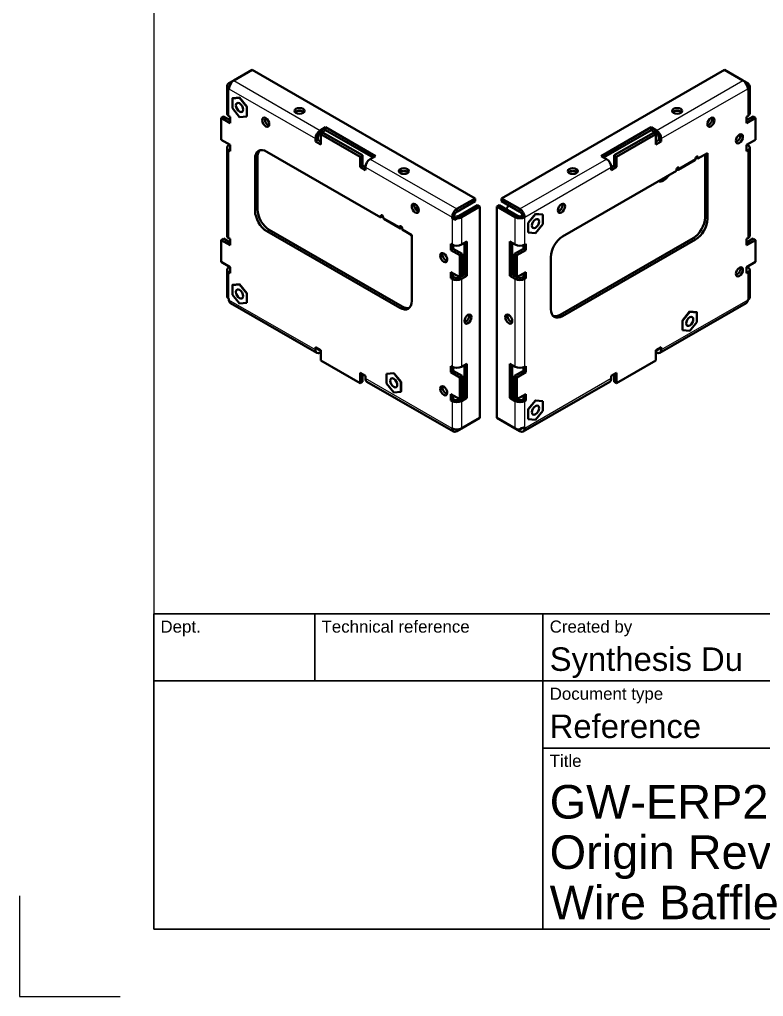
# Model space of a CAD drawing. Header units: millimetres. Extents: x 0 to 210, y 0 to 297.
# Drawn here: x 0 to 110.9, y 0 to 145.5 of the extents above; entities that cross this region are included whole.
import ezdxf
from ezdxf.enums import TextEntityAlignment as Align

# ---------------------------------------------------------------- set-up
doc = ezdxf.new("R2010")
doc.units = ezdxf.units.MM
doc.header["$LTSCALE"] = 0.75
for name, color, linetype, lineweight in [('Border', 7, 'Continuous', 25), ('TitleBlock', 7, 'Continuous', 35), ('可见', 7, 'Continuous', 50), ('可见窄线', 7, 'Continuous', 25)]:
    doc.layers.add(name, color=color, linetype=linetype, lineweight=lineweight)
doc.styles.add('FusionTitle', font='arial.ttf')

# ---------------------------------------------------------------- blocks, each defined once
blk = doc.blocks.new('ISO_TITLEBLOCK')
at = {"layer": 'TitleBlock'}
for p, q in [((0, 47), (-180, 47)), ((-180, 47), (-180, 0)), ((-156, 37), (-156, 47)), ((-122, 0), (-122, 47)), ((-61, 0), (-61, 47)), ((0, 0), (0, 47)), ((-180, 37), (0, 37)), ((-122, 27), (0, 27)), ((-61, 10), (0, 10)), ((-51, 0), (-51, 10)), ((-15, 0), (-15, 10)), ((-180, 0), (0, 0))]:
    blk.add_line(p, q, dxfattribs=at)
at = {"layer": 'TitleBlock', "style": 'FusionTitle'}
for s, p in [('Dept.', (-179, 46)), ('Technical reference', (-155, 46)), ('Created by', (-121, 46)), ('Approved by', (-60, 46)), ('Document type', (-121, 36)), ('Document status', (-60, 36)), ('Title', (-121, 26)), ('DWG No.', (-60, 26)), ('Rev.', (-60, 9)), ('Date of issue', (-50, 9)), ('Sheet', (-14, 9))]:
    blk.add_text(s, height=1.8, dxfattribs=at).set_placement(p, align=Align.TOP_LEFT)
for tag, height, p in [('DEPT', 3.5, (-179, 42)), ('TECHNICAL_REFERENCE', 3.5, (-155, 42)), ('CREATED_BY', 3.5, (-121, 42)), ('APPROVED_BY', 3.5, (-60, 42)), ('DOCUMENT_TYPE', 3.5, (-121, 32)), ('DOCUMENT_STATUS', 3.5, (-60, 32)), ('TITLE_1', 5, (-121, 21.5)), ('TITLE_2', 5, (-121, 14)), ('TITLE_3', 5, (-121, 6.5)), ('DATE_OF_ISSUE', 3.5, (-50, 5))]:
    blk.add_attdef(tag, text='', height=height, dxfattribs=at).set_placement(p, align=Align.TOP_LEFT)
for tag, p in [('CREATED_DATE', (-62, 42)), ('APPROVED_DATE', (-0.99, 42))]:
    blk.add_attdef(tag, text='', height=3.5, dxfattribs=at).set_placement(p, align=Align.TOP_RIGHT)
for tag, height, p in [('DRAWING_NUMBER', 5, (-30.5, 19.75)), ('REV', 3.5, (-56, 4.85)), ('SHEET', 3.5, (-7.5, 4.85))]:
    blk.add_attdef(tag, text='', height=height, dxfattribs=at).set_placement(p, align=Align.TOP_CENTER)
blk = doc.blocks.new('ISO_A4(P)_SHEET')
at = {"layer": 'Border'}
for p, q in [((20, 287), (20, 10)), ((20, 10), (200, 10))]:
    blk.add_line(p, q, dxfattribs=at)
at = {"layer": 'Defpoints'}
for p, q in [((0, 15), (0, 0)), ((0, 0), (15, 0))]:
    blk.add_line(p, q, dxfattribs=at)

msp = doc.modelspace()

# ---------------------------------------------------------------- linework, layer by layer
at = {"layer": '可见', "extrusion": (-1e-16, 0.817547, 0.575862)}
for p, q in [((31.917937, 136.449193, -0.926143), (34.653752, 138.024644, -3.162801)), ((67.887771, 118.886445, 24.007576), (34.653752, 138.024644, -3.162801)), ((30.917937, 135.631646, -1.502005), (30.917937, 131.54391, -4.381313)), ((31.855868, 136.410294, -2.607447), (31.21083, 136.038841, -2.080098)), ((31.730168, 133.801256, -1.291138), (32.80182, 133.899487, 0.088867)), ((32.80182, 133.899487, 0.088867), (33.873472, 132.56701, 0.461114)), ((32.782262, 133.867157, 0.090017), (31.710611, 133.768926, -1.289988)), ((31.773678, 133.805245, -1.341549), (31.710611, 133.768926, -1.289988)), ((31.710611, 133.768926, -1.289988), (31.710611, 132.338219, -2.297746)), ((31.730168, 133.780189, -1.305977), (31.730168, 133.801256, -1.291138)), ((32.8134, 133.885088, 0.06456), (32.782262, 133.867157, 0.090017)), ((33.853914, 132.53468, 0.462264), (32.782262, 133.867157, 0.090017)), ((33.873472, 132.545942, 0.446274), (33.853914, 132.53468, 0.462264)), ((33.853914, 131.103972, -0.545494), (33.853914, 132.53468, 0.462264)), ((33.873472, 132.56701, 0.461114), (33.873472, 131.136302, -0.546644)), ((30.061782, 130.878667, -5.390466), (30.415335, 131.082265, -5.679512)), ((31.387607, 130.522371, -4.884634), (30.415335, 131.082265, -5.679512)), ((31.387607, 131.034915, -3.658697), (31.21083, 131.136714, -3.80322)), ((31.387607, 130.115175, -4.306541), (31.387607, 131.034915, -3.658697)), ((31.710611, 132.338219, -2.297746), (32.782262, 131.005742, -1.925499)), ((32.782262, 131.005742, -1.925499), (33.853914, 131.103972, -0.545494)), ((33.873472, 131.115235, -0.561484), (33.853914, 131.103972, -0.545494)), ((30.061782, 130.878667, -5.390466), (31.387607, 130.115175, -4.306541)), ((30.061782, 127.608478, -7.693913), (30.061782, 130.878667, -5.390466)), ((45.613907, 129.473534, 8.977155), (44.822636, 129.017871, 9.624056)), ((45.613907, 129.06476, 8.689224), (44.822636, 128.609097, 9.336126)), ((45.264577, 128.662758, 10.779406), (44.911024, 128.45916, 11.068452)), ((44.911024, 128.45916, 11.068452), (50.744655, 125.099796, 15.837721)), ((44.911024, 126.926259, 9.988712), (44.911024, 128.45916, 11.068452)), ((51.098208, 125.303394, 15.548674), (45.264577, 128.662758, 10.779406)), ((53.038528, 125.197979, 15.047133), (45.613907, 129.473534, 8.977155)), ((45.613907, 129.06476, 8.689224), (45.613907, 129.473534, 8.977155)), ((52.683605, 124.993592, 14.469035), (45.613907, 129.06476, 8.689224)), ((31.387607, 126.844986, -6.609988), (30.061782, 127.608478, -7.693913)), ((31.302301, 126.894111, -8.633324), (31.21083, 126.841436, -8.558542)), ((31.387607, 125.925246, -7.257832), (31.387607, 126.844986, -6.609988)), ((44.115529, 127.793128, 9.626288), (44.115529, 127.384355, 9.338357)), ((44.469082, 127.587952, 9.04931), (44.115529, 127.384355, 9.338357)), ((44.115529, 127.384355, 9.338357), (44.911024, 126.926259, 9.988712)), ((44.469082, 127.996726, 9.337241), (44.469082, 127.587952, 9.04931)), ((44.469082, 127.587952, 9.04931), (44.911024, 127.333455, 9.410619)), ((30.917937, 126.434241, -7.980449), (30.917937, 113.353487, -17.194236)), ((31.21083, 126.027045, -7.402356), (31.387607, 125.925246, -7.257832)), ((36.867684, 125.835282, -0.618129), (53.838247, 116.062584, 13.256106)), ((50.744655, 125.099796, 15.837721), (51.098208, 125.303394, 15.548674)), ((51.098208, 125.303394, 15.548674), (51.098208, 123.770493, 14.468933)), ((53.038528, 125.197979, 15.047133), (52.247257, 124.742316, 15.694034)), ((35.099917, 117.042705, -8.973703), (35.099917, 124.809403, -3.503016)), ((35.45347, 125.013001, -3.792063), (35.45347, 117.246303, -9.26275)), ((50.744655, 123.566895, 14.75798), (50.744655, 125.099796, 15.837721)), ((51.098208, 123.770493, 14.468933), (50.744655, 123.566895, 14.75798)), ((51.54015, 123.515995, 14.830242), (51.098208, 123.770493, 14.468933)), ((51.54015, 123.1088, 15.408335), (50.744655, 123.566895, 14.75798)), ((51.54015, 123.517573, 15.696266), (51.54015, 123.1088, 15.408335)), ((65.151956, 117.310994, 26.244234), (67.887771, 118.886445, 24.007576)), ((67.887771, 118.477672, 23.719645), (65.151956, 116.902221, 25.956303)), ((67.887771, 118.477672, 23.719645), (67.887771, 118.886445, 24.007576)), ((59.48313, 117.233578, 11.763448), (58.845482, 117.600776, 11.24214)), ((65.505509, 116.289849, 25.957418), (68.241324, 117.8653, 23.720761)), ((68.594877, 117.661702, 24.009807), (65.859062, 116.086251, 26.246465)), ((68.241324, 117.8653, 23.720761), (68.594877, 117.661702, 24.009807)), ((68.594877, 86.186138, 1.839132), (68.594877, 117.661702, 24.009807)), ((53.838247, 116.062584, 13.256106), (53.838247, 116.266971, 13.400071)), ((53.838247, 116.062584, 13.256106), (54.140606, 116.236701, 13.008913)), ((56.771752, 114.406197, 15.420507), (54.296878, 115.831382, 13.397181)), ((64.444849, 115.881865, 26.102499), (64.444849, 116.086251, 26.246465)), ((64.798402, 116.085462, 25.813453), (64.444849, 115.881865, 26.102499)), ((64.798402, 116.289849, 25.957418), (64.798402, 116.085462, 25.813453)), ((65.106541, 116.206706, 26.075456), (65.061127, 115.919966, 26.48254)), ((65.061127, 115.919966, 26.48254), (65.061127, 115.715579, 26.338574)), ((56.666674, 102.579367, 7.218483), (36.867684, 113.980848, -8.968124)), ((37.221237, 114.184446, -9.257171), (57.020228, 102.782965, 6.929437)), ((57.020228, 114.43459, 16.00149), (57.020228, 114.230203, 15.857525)), ((57.020228, 114.230203, 15.857525), (58.434441, 113.415812, 17.013711)), ((30.061782, 112.688243, -18.203389), (30.415335, 112.891841, -18.492435)), ((30.061782, 112.688243, -18.203389), (31.387607, 111.924751, -17.119464)), ((30.061782, 109.418055, -20.506835), (30.061782, 112.688243, -18.203389)), ((31.387607, 112.331947, -17.697557), (30.415335, 112.891841, -18.492435)), ((31.387607, 112.844492, -16.47162), (31.21083, 112.946291, -16.616143)), ((31.387607, 111.924751, -17.119464), (31.387607, 112.844492, -16.47162)), ((58.434441, 113.415812, 17.013711), (58.434441, 103.605246, 10.10337)), ((64.268072, 111.180574, 22.574789), (64.268072, 112.100315, 23.222633)), ((64.268072, 112.100315, 23.222633), (64.444849, 111.998516, 23.367156)), ((65.859062, 111.998516, 23.367156), (66.650334, 112.454179, 22.720255)), ((66.29678, 107.548107, 18.832073), (66.29678, 112.250581, 22.144389)), ((66.650334, 112.454179, 22.720255), (66.650334, 107.344509, 19.121119)), ((64.621626, 111.384172, 22.285742), (64.268072, 111.180574, 22.574789)), ((65.593897, 110.417082, 23.658713), (64.268072, 111.180574, 22.574789)), ((64.621626, 111.917501, 22.661407), (64.621626, 111.384172, 22.285742)), ((64.621626, 111.384172, 22.285742), (65.947451, 110.62068, 23.369667)), ((65.947451, 110.62068, 23.369667), (65.593897, 110.417082, 23.658713)), ((65.947451, 107.350492, 21.06622), (65.947451, 110.62068, 23.369667)), ((31.387607, 108.654563, -19.422911), (30.061782, 109.418055, -20.506835)), ((65.593897, 110.417082, 23.658713), (65.593897, 107.146894, 21.355267)), ((30.917937, 108.243817, -20.793372), (30.917937, 104.156081, -23.67268)), ((31.302301, 108.703687, -21.446246), (31.21083, 108.651013, -21.371465)), ((31.21083, 107.836621, -20.215279), (31.387607, 107.734822, -20.070755)), ((31.387607, 107.734822, -20.070755), (31.387607, 108.654563, -19.422911)), ((64.268072, 106.990645, 19.623498), (64.268072, 107.910386, 20.271342)), ((64.268072, 107.910386, 20.271342), (65.593897, 107.146894, 21.355267)), ((64.621626, 107.706788, 19.695476), (64.621626, 107.194243, 19.334451)), ((64.621626, 107.194243, 19.334451), (64.268072, 106.990645, 19.623498)), ((64.444849, 106.888846, 19.768021), (64.268072, 106.990645, 19.623498)), ((64.621626, 107.194243, 19.334451), (64.798402, 107.092444, 19.478974)), ((65.505509, 107.092444, 19.478974), (66.29678, 107.548107, 18.832073)), ((65.593897, 107.146894, 21.355267), (65.947451, 107.350492, 21.06622)), ((66.650334, 107.344509, 19.121119), (65.859062, 106.888846, 19.768021)), ((66.29678, 107.548107, 18.832073), (66.650334, 107.344509, 19.121119)), ((32.782262, 106.070554, -19.489281), (31.710611, 105.972323, -20.869286)), ((31.773678, 106.008642, -20.920847), (31.710611, 105.972323, -20.869286)), ((31.710611, 105.972323, -20.869286), (31.710611, 104.541616, -21.877044)), ((31.730168, 106.004654, -20.870436), (32.80182, 106.102884, -19.490431)), ((31.730168, 105.983586, -20.885276), (31.730168, 106.004654, -20.870436)), ((32.8134, 106.088485, -19.514738), (32.782262, 106.070554, -19.489281)), ((33.853914, 104.738077, -19.117035), (32.782262, 106.070554, -19.489281)), ((32.80182, 106.102884, -19.490431), (33.873472, 104.770407, -19.118184)), ((30.92207, 104.103777, -23.598424), (30.92207, 104.308164, -23.454458)), ((31.018456, 104.108839, -23.605611), (30.92207, 104.103777, -23.598424)), ((31.21083, 103.748886, -23.094587), (31.21083, 103.953272, -22.950622)), ((31.710611, 104.541616, -21.877044), (32.782262, 103.209139, -21.504797)), ((33.873472, 104.749339, -19.133024), (33.853914, 104.738077, -19.117035)), ((33.853914, 103.30737, -20.124793), (33.853914, 104.738077, -19.117035)), ((33.873472, 104.770407, -19.118184), (33.873472, 103.3397, -20.125942)), ((31.418905, 103.289498, -23.67268), (44.323603, 95.858176, -13.122481)), ((32.782262, 103.209139, -21.504797), (33.853914, 103.30737, -20.124793)), ((33.873472, 103.318632, -20.140782), (33.853914, 103.30737, -20.124793)), ((44.115529, 96.726337, -12.256457), (44.115529, 96.317564, -12.544388)), ((44.911024, 96.268242, -11.606102), (44.115529, 96.726337, -12.256457)), ((44.469082, 96.521162, -12.833434), (44.469082, 96.52274, -12.832323)), ((44.825376, 96.317564, -13.412652), (44.822636, 96.315986, -13.410412)), ((44.911024, 94.735341, -12.685843), (44.911024, 96.268242, -11.606102)), ((44.822636, 95.907212, -13.698342), (44.911024, 95.958112, -13.770604)), ((50.744655, 91.375977, -7.916575), (44.911024, 94.735341, -12.685843)), ((64.268072, 92.990151, 9.761866), (64.268072, 93.909891, 10.40971)), ((64.268072, 93.909891, 10.40971), (64.444849, 93.808092, 10.554234)), ((64.621626, 93.193749, 9.472819), (64.268072, 92.990151, 9.761866)), ((64.621626, 93.727077, 9.848484), (64.621626, 93.193749, 9.472819)), ((64.621626, 93.193749, 9.472819), (65.947451, 92.430257, 10.556744)), ((65.859062, 93.808092, 10.554234), (66.650334, 94.263755, 9.907332)), ((66.29678, 89.357683, 6.01915), (66.29678, 94.060157, 9.331466)), ((66.650334, 94.263755, 9.907332), (66.650334, 89.154086, 6.308196)), ((50.744655, 91.375977, -7.916575), (50.744655, 92.908878, -6.836834)), ((50.744655, 92.908878, -6.836834), (51.54015, 92.450782, -6.186479)), ((51.098208, 91.579575, -8.205621), (51.098208, 92.70528, -7.4127)), ((51.54015, 92.450782, -6.186479), (51.54015, 92.042009, -6.47441)), ((55.763233, 92.836693, -0.701255), (54.691581, 92.738463, -2.08126)), ((54.754649, 92.774781, -2.132821), (54.691581, 92.738463, -2.08126)), ((54.691581, 92.738463, -2.08126), (54.691581, 91.307755, -3.089018)), ((54.711139, 92.770793, -2.08241), (55.78279, 92.869023, -0.702405)), ((54.711139, 92.749725, -2.097249), (54.711139, 92.770793, -2.08241)), ((55.794371, 92.854624, -0.726712), (55.763233, 92.836693, -0.701255)), ((56.834884, 91.504216, -0.329008), (55.763233, 92.836693, -0.701255)), ((55.78279, 92.869023, -0.702405), (56.854442, 91.536546, -0.330158)), ((65.593897, 92.226659, 10.84579), (64.268072, 92.990151, 9.761866)), ((65.947451, 92.430257, 10.556744), (65.593897, 92.226659, 10.84579)), ((65.593897, 92.226659, 10.84579), (65.593897, 88.95647, 8.542344)), ((65.947451, 89.160068, 8.253297), (65.947451, 92.430257, 10.556744)), ((51.098208, 91.579575, -8.205621), (50.744655, 91.375977, -7.916575)), ((51.748225, 91.582621, -7.052503), (64.652923, 84.151299, 3.497696)), ((54.691581, 91.307755, -3.089018), (55.763233, 89.975278, -2.716771)), ((56.854442, 91.515479, -0.344998), (56.834884, 91.504216, -0.329008)), ((56.834884, 90.073509, -1.336766), (56.834884, 91.504216, -0.329008)), ((56.854442, 91.536546, -0.330158), (56.854442, 90.105839, -1.337916)), ((55.763233, 89.975278, -2.716771), (56.834884, 90.073509, -1.336766)), ((56.854442, 90.084771, -1.352756), (56.834884, 90.073509, -1.336766)), ((64.268072, 88.800222, 6.810575), (64.268072, 89.719962, 7.458419)), ((64.268072, 89.719962, 7.458419), (65.593897, 88.95647, 8.542344)), ((64.621626, 89.00382, 6.521528), (64.268072, 88.800222, 6.810575)), ((64.444849, 88.698423, 6.955098), (64.268072, 88.800222, 6.810575)), ((64.621626, 89.516364, 6.882553), (64.621626, 89.00382, 6.521528)), ((64.621626, 89.00382, 6.521528), (64.798402, 88.902021, 6.666051)), ((65.505509, 88.902021, 6.666051), (66.29678, 89.357683, 6.01915)), ((65.593897, 88.95647, 8.542344), (65.947451, 89.160068, 8.253297)), ((66.650334, 89.154086, 6.308196), (65.859062, 88.698423, 6.955098)), ((66.29678, 89.357683, 6.01915), (66.650334, 89.154086, 6.308196)), ((65.859062, 84.610687, 4.075789), (68.594877, 86.186138, 1.839132)), ((67.887771, 85.775787, 0.685177), (65.151956, 84.200336, 2.921835)), ((67.887771, 85.778942, 0.6874), (67.887771, 85.775787, 0.685177))]:
    msp.add_line(p, q, dxfattribs=at)
at = {"layer": '可见', "extrusion": (0, 0.817547, 0.575862)}
for p, q in [((105.06781, 138.024644, -3.162801), (71.833792, 118.886446, 24.007576)), ((107.803625, 136.449193, -0.926143), (105.06781, 138.024644, -3.162801)), ((107.865694, 136.410294, -2.607447), (108.510732, 136.038842, -2.080098)), ((108.447812, 135.597812, -1.453971), (108.799492, 135.579341, -1.427748)), ((108.497293, 135.390827, -1.594247), (108.799492, 135.374955, -1.571714)), ((108.799492, 135.579341, -1.427748), (108.799492, 135.374955, -1.571714)), ((108.803625, 131.54391, -4.381313), (108.803625, 135.631646, -1.502005)), ((108.510732, 135.020063, -1.067877), (108.510732, 135.22445, -0.923912)), ((108.333955, 131.034916, -3.658697), (108.510732, 131.136715, -3.80322)), ((108.333955, 130.522371, -4.884634), (109.306227, 131.082265, -5.679512)), ((108.333955, 130.115175, -4.306541), (108.333955, 131.034916, -3.658697)), ((109.306227, 131.082265, -5.679512), (109.659781, 130.878667, -5.390466)), ((109.659781, 130.878667, -5.390466), (108.333955, 130.115175, -4.306541)), ((109.659781, 130.878667, -5.390466), (109.659781, 127.608479, -7.693913)), ((94.107655, 129.473534, 8.977155), (86.683034, 125.197979, 15.047133)), ((94.107655, 129.064761, 8.689224), (87.037957, 124.993592, 14.469035)), ((94.456985, 128.662758, 10.779406), (88.623354, 125.303394, 15.548674)), ((88.976907, 125.099796, 15.837721), (94.810538, 128.45916, 11.068452)), ((94.107655, 129.473534, 8.977155), (94.898927, 129.017871, 9.624056)), ((94.107655, 129.064761, 8.689224), (94.107655, 129.473534, 8.977155)), ((94.107655, 129.064761, 8.689224), (94.898927, 128.609098, 9.336126)), ((94.810538, 128.45916, 11.068452), (94.456985, 128.662758, 10.779406)), ((94.810538, 126.92626, 9.988712), (94.810538, 128.45916, 11.068452)), ((107.365907, 127.896165, -8.351019), (107.365907, 128.424165, -7.979108)), ((95.25248, 127.587953, 9.04931), (94.810538, 127.333455, 9.410619)), ((95.606033, 127.384355, 9.338357), (94.810538, 126.92626, 9.988712)), ((95.25248, 127.996726, 9.337241), (95.25248, 127.587953, 9.04931)), ((95.25248, 127.587953, 9.04931), (95.606033, 127.384355, 9.338357)), ((95.606033, 127.793128, 9.626288), (95.606033, 127.384355, 9.338357)), ((108.333955, 126.844987, -6.609988), (109.659781, 127.608479, -7.693913)), ((108.333955, 125.925246, -7.257832), (108.333955, 126.844987, -6.609988)), ((108.419261, 126.894111, -8.633324), (108.510732, 126.841436, -8.558542)), ((86.683034, 125.197979, 15.047133), (87.474305, 124.742316, 15.694034)), ((88.623354, 125.303394, 15.548674), (88.976907, 125.099796, 15.837721)), ((88.623354, 125.303394, 15.548674), (88.623354, 123.770493, 14.468933)), ((101.086111, 124.817292, 0.827104), (102.500324, 125.631684, -0.329082)), ((102.146771, 116.024716, -7.52847), (102.146771, 125.428086, -0.904948)), ((102.500324, 125.631684, -0.329082), (102.500324, 115.821118, -7.239423)), ((108.510732, 126.027045, -7.402356), (108.333955, 125.925246, -7.257832)), ((108.803625, 113.353487, -17.194236), (108.803625, 126.434241, -7.980449)), ((88.181412, 123.515996, 14.830242), (88.623354, 123.770493, 14.468933)), ((88.623354, 123.770493, 14.468933), (88.976907, 123.566895, 14.75798)), ((88.976907, 123.566895, 14.75798), (88.976907, 125.099796, 15.837721)), ((100.62748, 124.58609, 0.968179), (98.152606, 123.160905, 2.991505)), ((101.086111, 124.817292, 0.827104), (100.783752, 124.991409, 0.579911)), ((101.086111, 125.021679, 0.971069), (101.086111, 124.817292, 0.827104)), ((80.933567, 113.212214, 17.302758), (97.90413, 122.984911, 3.428523)), ((88.181412, 123.1088, 15.408335), (88.976907, 123.566895, 14.75798)), ((88.181412, 123.517573, 15.696266), (88.181412, 123.1088, 15.408335)), ((97.90413, 122.984911, 3.428523), (97.90413, 123.189298, 3.572488)), ((74.569607, 117.310994, 26.244234), (71.833792, 118.886446, 24.007576)), ((71.833792, 118.477672, 23.719645), (71.833792, 118.886446, 24.007576)), ((71.833792, 118.477672, 23.719645), (74.569607, 116.902221, 25.956303)), ((71.480238, 117.865301, 23.720761), (71.126685, 117.661703, 24.009807)), ((71.126685, 117.661703, 24.009807), (73.8625, 116.086252, 26.246465)), ((71.126685, 86.186138, 1.839132), (71.126685, 117.661703, 24.009807)), ((74.216053, 116.289849, 25.957418), (71.480238, 117.865301, 23.720761)), ((75.796051, 115.261192, 25.030072), (76.867703, 116.593669, 24.657825)), ((76.887261, 116.561338, 24.658975), (75.815609, 115.228862, 25.031222)), ((76.856123, 116.57927, 24.633518), (76.887261, 116.561338, 24.658975)), ((76.867703, 116.593669, 24.657825), (77.939355, 116.495438, 23.277821)), ((77.958913, 116.463108, 23.27897), (76.887261, 116.561338, 24.658975)), ((77.895845, 116.499426, 23.227409), (77.958913, 116.463108, 23.27897)), ((77.939355, 116.495438, 23.277821), (77.939355, 116.47437, 23.262981)), ((77.958913, 115.0324, 22.271212), (77.958913, 116.463108, 23.27897)), ((74.92316, 116.289849, 25.957418), (75.276713, 116.086252, 26.246465)), ((75.796051, 113.830484, 24.022314), (75.796051, 115.261192, 25.030072)), ((75.796051, 115.240124, 25.015233), (75.815609, 115.228862, 25.031222)), ((75.815609, 115.228862, 25.031222), (75.815609, 113.798154, 24.023464)), ((76.887261, 113.699924, 22.643459), (77.958913, 115.0324, 22.271212)), ((75.796051, 113.809417, 24.007475), (75.815609, 113.798154, 24.023464)), ((75.815609, 113.798154, 24.023464), (76.887261, 113.699924, 22.643459)), ((73.8625, 111.998516, 23.367156), (73.071229, 112.454179, 22.720255)), ((73.071229, 112.454179, 22.720255), (73.071229, 107.344509, 19.121119)), ((73.424782, 107.548107, 18.832073), (73.424782, 112.250581, 22.144389)), ((75.45349, 112.100315, 23.222633), (75.276713, 111.998516, 23.367156)), ((75.45349, 111.180574, 22.574789), (75.45349, 112.100315, 23.222633)), ((80.580014, 101.561378, 8.663716), (100.379004, 112.962858, -7.522891)), ((100.732558, 112.759261, -7.233845), (80.933567, 101.35778, 8.952763)), ((108.333955, 112.844492, -16.47162), (108.510732, 112.946291, -16.616143)), ((108.333955, 112.331947, -17.697557), (109.306227, 112.891841, -18.492435)), ((108.333955, 111.924752, -17.119464), (108.333955, 112.844492, -16.47162)), ((109.659781, 112.688244, -18.203389), (108.333955, 111.924752, -17.119464)), ((109.306227, 112.891841, -18.492435), (109.659781, 112.688244, -18.203389)), ((109.659781, 112.688244, -18.203389), (109.659781, 109.418055, -20.506835)), ((75.099937, 111.384172, 22.285742), (73.774111, 110.62068, 23.369667)), ((73.774111, 110.62068, 23.369667), (73.774111, 107.350492, 21.06622)), ((74.127665, 110.417082, 23.658713), (73.774111, 110.62068, 23.369667)), ((74.127665, 110.417082, 23.658713), (75.45349, 111.180574, 22.574789)), ((75.099937, 111.917501, 22.661407), (75.099937, 111.384172, 22.285742)), ((75.099937, 111.384172, 22.285742), (75.45349, 111.180574, 22.574789)), ((74.127665, 107.146894, 21.355267), (74.127665, 110.417082, 23.658713)), ((79.1658, 102.383659, 11.83765), (79.1658, 110.150357, 17.308337)), ((108.333955, 108.654563, -19.422911), (109.659781, 109.418055, -20.506835)), ((75.45349, 107.910386, 20.271342), (74.127665, 107.146894, 21.355267)), ((75.099937, 107.706788, 19.695476), (75.099937, 107.194243, 19.334451)), ((75.45349, 106.990645, 19.623498), (75.45349, 107.910386, 20.271342)), ((108.333955, 107.734823, -20.070755), (108.333955, 108.654563, -19.422911)), ((108.510732, 107.836621, -20.215279), (108.333955, 107.734823, -20.070755)), ((108.419261, 108.703687, -21.446246), (108.510732, 108.651013, -21.371465)), ((108.803625, 104.156082, -23.67268), (108.803625, 108.243817, -20.793372)), ((73.424782, 107.548107, 18.832073), (73.071229, 107.344509, 19.121119)), ((73.071229, 107.344509, 19.121119), (73.8625, 106.888846, 19.768021)), ((74.216053, 107.092444, 19.478974), (73.424782, 107.548107, 18.832073)), ((73.774111, 107.350492, 21.06622), (74.127665, 107.146894, 21.355267)), ((75.099937, 107.194243, 19.334451), (74.92316, 107.092444, 19.478974)), ((75.099937, 107.194243, 19.334451), (75.45349, 106.990645, 19.623498)), ((75.276713, 106.888846, 19.768021), (75.45349, 106.990645, 19.623498)), ((95.397959, 95.858176, -13.122481), (108.302658, 103.289498, -23.67268)), ((98.777022, 100.69845, -13.337252), (99.848674, 102.030927, -13.709499)), ((99.868231, 101.998596, -13.708349), (98.796579, 100.666119, -13.336103)), ((99.837093, 102.016528, -13.733806), (99.868231, 101.998596, -13.708349)), ((99.848674, 102.030927, -13.709499), (100.920325, 101.932696, -15.089504)), ((100.939883, 101.900366, -15.088354), (99.868231, 101.998596, -13.708349)), ((100.876815, 101.936684, -15.139915), (100.939883, 101.900366, -15.088354)), ((100.920325, 101.932696, -15.089504), (100.920325, 101.911628, -15.104344)), ((100.939883, 100.469658, -16.096112), (100.939883, 101.900366, -15.088354)), ((98.777022, 99.267742, -14.34501), (98.777022, 100.69845, -13.337252)), ((98.777022, 100.677382, -13.352092), (98.796579, 100.666119, -13.336103)), ((98.796579, 100.666119, -13.336103), (98.796579, 99.235412, -14.343861)), ((99.868231, 99.137181, -15.723865), (100.939883, 100.469658, -16.096112)), ((98.777022, 99.246674, -14.35985), (98.796579, 99.235412, -14.343861)), ((98.796579, 99.235412, -14.343861), (99.868231, 99.137181, -15.723865)), ((94.810538, 96.268242, -11.606102), (95.606033, 96.726338, -12.256457)), ((94.810538, 94.735342, -12.685843), (94.810538, 96.268242, -11.606102)), ((94.896187, 96.317564, -13.412652), (94.898927, 96.315986, -13.410412)), ((95.25248, 96.521162, -12.833434), (95.25248, 96.52274, -12.832323)), ((95.606033, 96.726338, -12.256457), (95.606033, 96.317564, -12.544388)), ((94.810538, 94.735342, -12.685843), (88.976907, 91.375977, -7.916575)), ((94.898927, 95.907213, -13.698342), (94.810538, 95.958112, -13.770604)), ((73.071229, 94.263755, 9.907332), (73.071229, 89.154086, 6.308196)), ((73.8625, 93.808092, 10.554234), (73.071229, 94.263755, 9.907332)), ((73.424782, 89.357684, 6.01915), (73.424782, 94.060157, 9.331466)), ((75.099937, 93.193749, 9.472819), (73.774111, 92.430257, 10.556744)), ((75.099937, 93.727078, 9.848484), (75.099937, 93.193749, 9.472819)), ((75.099937, 93.193749, 9.472819), (75.45349, 92.990151, 9.761866)), ((75.45349, 93.909891, 10.40971), (75.276713, 93.808092, 10.554234)), ((75.45349, 92.990151, 9.761866), (75.45349, 93.909891, 10.40971)), ((73.774111, 92.430257, 10.556744), (73.774111, 89.160068, 8.253297)), ((74.127665, 92.226659, 10.84579), (73.774111, 92.430257, 10.556744)), ((74.127665, 92.226659, 10.84579), (75.45349, 92.990151, 9.761866)), ((74.127665, 88.95647, 8.542344), (74.127665, 92.226659, 10.84579)), ((88.976907, 92.908878, -6.836834), (88.181412, 92.450783, -6.186479)), ((88.181412, 92.450783, -6.186479), (88.181412, 92.042009, -6.47441)), ((88.623354, 91.579575, -8.205621), (88.623354, 92.70528, -7.4127)), ((88.976907, 91.375977, -7.916575), (88.976907, 92.908878, -6.836834)), ((75.068639, 84.1513, 3.497696), (87.973338, 91.582621, -7.052503)), ((88.976907, 91.375977, -7.916575), (88.623354, 91.579575, -8.205621)), ((73.424782, 89.357684, 6.01915), (73.071229, 89.154086, 6.308196)), ((73.071229, 89.154086, 6.308196), (73.8625, 88.698423, 6.955098)), ((74.216053, 88.902021, 6.666051), (73.424782, 89.357684, 6.01915)), ((73.774111, 89.160068, 8.253297), (74.127665, 88.95647, 8.542344)), ((75.45349, 89.719962, 7.458419), (74.127665, 88.95647, 8.542344)), ((75.099937, 89.00382, 6.521528), (74.92316, 88.902021, 6.666051)), ((75.099937, 89.516365, 6.882553), (75.099937, 89.00382, 6.521528)), ((75.099937, 89.00382, 6.521528), (75.45349, 88.800222, 6.810575)), ((75.276713, 88.698423, 6.955098), (75.45349, 88.800222, 6.810575)), ((75.45349, 88.800222, 6.810575), (75.45349, 89.719962, 7.458419)), ((75.796051, 87.464589, 5.450774), (76.867703, 88.797066, 5.078527)), ((76.856123, 88.782667, 5.05422), (76.887261, 88.764736, 5.079677)), ((76.867703, 88.797066, 5.078527), (77.939355, 88.698835, 3.698522)), ((75.796051, 86.033881, 4.443016), (75.796051, 87.464589, 5.450774)), ((75.796051, 87.443521, 5.435934), (75.815609, 87.432259, 5.451924)), ((76.887261, 88.764736, 5.079677), (75.815609, 87.432259, 5.451924)), ((75.815609, 87.432259, 5.451924), (75.815609, 86.001551, 4.444166)), ((77.958913, 88.666505, 3.699672), (76.887261, 88.764736, 5.079677)), ((77.895845, 88.702824, 3.648111), (77.958913, 88.666505, 3.699672)), ((77.939355, 88.698835, 3.698522), (77.939355, 88.677768, 3.683683)), ((77.958913, 87.235798, 2.691914), (77.958913, 88.666505, 3.699672)), ((73.8625, 84.610687, 4.075789), (71.126685, 86.186138, 1.839132)), ((75.796051, 86.012814, 4.428176), (75.815609, 86.001551, 4.444166)), ((75.815609, 86.001551, 4.444166), (76.887261, 85.903321, 3.064161)), ((76.887261, 85.903321, 3.064161), (77.958913, 87.235798, 2.691914)), ((71.833792, 85.778943, 0.6874), (71.833792, 85.775787, 0.685177)), ((71.833792, 85.775787, 0.685177), (74.569607, 84.200336, 2.921835)), ((74.660435, 84.444402, 4.311864), (74.660435, 84.648788, 4.45583)), ((75.276713, 84.610687, 4.075789), (75.276713, 84.815074, 4.219755))]:
    msp.add_line(p, q, dxfattribs=at)
at = {"layer": '可见', "extrusion": (0.707107, 0.407196, -0.578093)}
for centre in [(98.407828, 53.880151, 77.638654), (94.544526, 57.794938, 77.666313), (72.313774, 80.111832, 77.666313), (63.828509, 80.12824, 77.666313), (74.319753, 29.885055, 77.638654), (51.383264, 52.910421, 77.638654), (46.648043, 63.01409, 77.666313)]:
    msp.add_circle(centre, 0.75, dxfattribs=at)
at = {"layer": '可见', "extrusion": (-1e-16, 0.817547, 0.575862)}
msp.add_circle((-41.72482, -71.462243, 111.020315), 0.75, dxfattribs=at)
at = {"layer": '可见', "extrusion": (-6.7e-15, -0.817547, -0.575862)}
msp.add_circle((97.996743, -71.462243, -111.020315), 0.75, dxfattribs=at)
at = {"layer": '可见', "extrusion": (-0.707107, 0.407196, -0.578093)}
for centre in [(-164.270085, -12.200802, -21.131751), (-164.253677, -20.686068, -21.131751), (-142.039334, 10.116092, -21.131751), (-138.139518, 13.994506, -21.15941), (-147.073212, -37.800217, -21.131751), (-120.792289, 7.357211, -14.472466), (-136.987931, -33.025957, -21.15941), (-114.051442, -10.000591, -21.15941)]:
    msp.add_circle(centre, 0.75, dxfattribs=at)
at = {"layer": '可见', "extrusion": (8.6e-15, -0.817547, -0.575862)}
msp.add_circle((57.281169, -55.905894, -111.020315), 0.75, dxfattribs=at)
at = {"layer": '可见', "extrusion": (0, 0.817547, 0.575862)}
msp.add_circle((-82.440393, -55.905894, 111.020315), 0.75, dxfattribs=at)
at = {"layer": '可见', "extrusion": (-0.707107, -0.407196, 0.578093)}
msp.add_circle((-51.066729, 77.352952, -84.325598), 0.75, dxfattribs=at)
at = {"layer": '可见', "extrusion": (-1e-16, 0.817547, 0.575862)}
for centre, radius, start, end in [((-31.917937, -79.33303, 110.020315), 1, 315, 45), ((-31.917937, -79.33303, 98.770315), 1, 315, 45), ((-57.281169, -55.905894, 110.520315), 0.75, 208.244244, 331.755756), ((-65.151956, -46.099011, 109.770315), 0.5, 45, 81.092071), ((-65.151956, -46.099011, 110.020315), 0.5, 84.788736, 135), ((-65.151956, -46.099011, 105.020315), 1, 45, 135), ((-31.917937, -79.33303, 76.520315), 1, 315, 45), ((-65.151956, -46.099011, 98.770315), 0.5, 45, 135), ((-31.917937, -79.33303, 71.770315), 1, 5.211264, 45), ((-65.151956, -46.099011, 82.770315), 1, 45, 135), ((-65.151956, -46.099011, 76.520315), 0.5, 45, 135), ((-65.151956, -46.099011, 71.520315), 1, 45, 135)]:
    msp.add_arc(centre, radius, start, end, dxfattribs=at)
at = {"layer": '可见', "extrusion": (-0.707107, 0.407196, -0.578093)}
for centre, radius, start, end in [((-133.464216, 21.912588, 33.527534), 1, 45.110793, 135.110793), ((-158.610507, -13.604074, -21.131751), 0.25, 45.110793, 225.110793), ((-155.787555, -10.770183, -21.131751), 0.25, 45.110793, 225.110793), ((-133.464216, 21.912588, -13.472466), 1, 45.110793, 135.110793), ((-138.139518, 13.994506, -16.15941), 1.325, 75.647096, 106.604932), ((-149.75528, -22.072248, -21.131751), 2.5, 225.110793, 315.110793), ((-127.978448, 17.146681, -2.472466), 0.505, 315.678088, 45.110793), ((-136.725104, 4.469503, -21.131751), 2.5, 45.110793, 135.110793), ((-106.188014, -5.25833, 33.527534), 1, 0, 45.110793), ((-129.994612, -2.23501, -21.131751), 2.5, 315.110793, 45.110793), ((-106.188014, -5.25833, 15.277534), 0.5, 315.110793, 45.110793), ((-114.051442, -10.000591, -16.15941), 1.325, 139.582909, 161.907371), ((-106.188014, -5.25833, -13.472466), 1, 315.110793, 45.110793)]:
    msp.add_arc(centre, radius, start, end, dxfattribs=at)
at = {"layer": '可见', "extrusion": (-0.707107, -0.407196, 0.578093)}
for centre, radius, start, end in [((-63.738656, 91.908329, -132.325598), 1, 45.110793, 135.110793), ((-94.544526, 57.794938, -78.166313), 0.75, 208.066472, 331.933528), ((-88.877427, 52.502586, -78.166313), 2.5, 188.114321, 225.110793), ((-58.252888, 87.142422, -121.325598), 0.505, 360, 45.110793), ((-72.313774, 80.111832, -78.166313), 0.75, 208.066472, 331.933528), ((-82.146935, 45.798073, -78.166313), 2.5, 225.110793, 315.110793), ((-63.738656, 91.908329, -85.325598), 1, 45.110793, 135.110793), ((-69.584322, 70.335482, -82.646169), 1.75, 277.02207, 290.461637), ((-63.828509, 80.12824, -78.166313), 0.75, 208.066472, 331.933528), ((-36.462453, 64.737411, -132.325598), 1, 360, 45.110793), ((-62.386267, 65.635312, -78.166313), 2.5, 315.110793, 351.885679), ((-36.462453, 64.737411, -114.075598), 0.5, 315.110793, 45.110793), ((-46.648043, 63.01409, -78.166313), 0.75, 208.066472, 331.933528), ((-36.462453, 64.737411, -85.325598), 1, 315.110793, 45.110793), ((-36.462453, 64.737411, -85.325598), 0.5, 329.997076, 23.574073)]:
    msp.add_arc(centre, radius, start, end, dxfattribs=at)
at = {"layer": '可见', "extrusion": (-1.8e-15, -0.817547, -0.575862)}
for centre, radius, start, end in [((107.803625, -79.33303, -110.020315), 1, 315, 5.211264), ((74.569607, -46.099011, -76.520315), 0.5, 45, 135)]:
    msp.add_arc(centre, radius, start, end, dxfattribs=at)
at = {"layer": '可见', "extrusion": (3e-16, -0.817547, -0.575862)}
msp.add_arc((107.803625, -79.33303, -109.770315), 1, 5.211264, 45, dxfattribs=at)
at = {"layer": '可见', "extrusion": (6.7e-15, -0.817547, -0.575862)}
msp.add_arc((31.917937, -79.33303, -105.020315), 1, 135, 180, dxfattribs=at)
at = {"layer": '可见', "extrusion": (8.1e-15, -0.817547, -0.575862)}
msp.add_arc((41.72482, -71.462243, -110.520315), 0.75, 208.244244, 331.755756, dxfattribs=at)
at = {"layer": '可见', "extrusion": (0, 0.817547, 0.575862)}
for centre, radius, start, end in [((-97.996743, -71.462243, 110.520315), 0.75, 208.244244, 331.755756), ((-107.803625, -79.33303, 105.020315), 1, 135, 180), ((-74.569607, -46.099011, 110.020315), 1, 45, 135), ((-107.803625, -79.33303, 82.770315), 1, 135, 180), ((-74.569607, -46.099011, 98.770315), 1, 45, 135), ((-107.803625, -79.33303, 71.520315), 1, 135, 180), ((-74.569607, -46.099011, 76.520315), 1, 45, 135), ((-74.569607, -46.099011, 71.770315), 1, 95.211264, 135)]:
    msp.add_arc(centre, radius, start, end, dxfattribs=at)
at = {"layer": '可见', "extrusion": (0.707107, -0.407196, 0.578093)}
for centre, radius, start, end in [((164.270085, -12.200802, 20.631751), 0.75, 208.066472, 331.933528), ((133.464216, 21.912588, -15.277534), 1, 44.889207, 134.889207), ((133.464216, 21.912588, -15.277534), 0.5, 44.889207, 134.889207), ((164.253677, -20.686068, 20.631751), 0.75, 208.066472, 331.933528), ((133.464216, 21.912588, -4.777534), 1, 44.889207, 134.889207), ((154.483252, -14.892424, 16.151895), 1.75, 186.800484, 262.97793), ((142.039334, 10.116092, 20.631751), 0.75, 208.066472, 331.933528), ((133.464216, 21.912588, 13.472466), 0.5, 44.889207, 134.889207), ((127.978448, 17.146681, -1.027534), 0.505, 134.889207, 180), ((149.75528, -22.072248, 20.631751), 2.5, 224.889207, 314.889207), ((147.073212, -37.800217, 20.631751), 0.75, 208.066472, 331.933528), ((120.792289, 7.357211, 13.972466), 0.75, 208.066472, 331.933528), ((129.994612, -2.23501, 20.631751), 2.5, 188.114321, 224.889207), ((106.188014, -5.25833, -15.277534), 1, 134.889207, 224.889207), ((106.188014, -5.25833, -4.777534), 1, 134.889207, 180)]:
    msp.add_arc(centre, radius, start, end, dxfattribs=at)
at = {"layer": '可见', "extrusion": (0.707107, 0.407196, -0.578093)}
for centre, radius, start, end in [((63.738656, 91.908329, 114.075598), 1, 44.889207, 134.889207), ((63.738656, 91.908329, 114.075598), 0.5, 44.889207, 134.889207), ((88.877427, 52.502586, 77.666313), 2.5, 314.889207, 44.889207), ((63.738656, 91.908329, 103.575598), 1, 44.889207, 134.889207), ((58.252888, 87.142422, 117.825598), 0.505, 134.889207, 224.321912), ((82.146935, 45.798073, 77.666313), 2.5, 224.889207, 314.889207), ((73.711577, 71.623832, 77.666313), 0.25, 314.889207, 134.889207), ((63.738656, 91.908329, 85.325598), 0.5, 44.889207, 134.889207), ((70.888625, 74.457723, 77.666313), 0.25, 314.889207, 134.889207), ((62.386267, 65.635312, 77.666313), 2.5, 134.889207, 224.889207), ((51.066729, 77.352952, 84.825598), 0.75, 208.066472, 331.933528), ((36.462453, 64.737411, 114.075598), 1, 134.889207, 224.889207), ((36.462453, 64.737411, 103.575598), 1, 134.889207, 180)]:
    msp.add_arc(centre, radius, start, end, dxfattribs=at)
at = {"layer": '可见', "extrusion": (-1.7e-15, -0.817547, -0.575862)}
msp.add_arc((107.803625, -79.33303, -98.770315), 1, 315, 45, dxfattribs=at)
at = {"layer": '可见', "extrusion": (-7.1e-15, -0.817547, -0.575862)}
msp.add_arc((82.440393, -55.905894, -110.520315), 0.75, 208.244244, 331.755756, dxfattribs=at)
at = {"layer": '可见', "extrusion": (3.1e-15, -0.817547, -0.575862)}
msp.add_arc((65.151956, -46.099011, -109.770315), 1, 95.211264, 135, dxfattribs=at)
at = {"layer": '可见', "extrusion": (5e-15, -0.817547, -0.575862)}
msp.add_arc((65.151956, -46.099011, -110.020315), 1, 45, 95.211264, dxfattribs=at)
at = {"layer": '可见', "extrusion": (-5e-16, -0.817547, -0.575862)}
for centre, radius in [((74.569607, -46.099011, -110.020315), 0.5), ((74.569607, -46.099011, -82.770315), 1)]:
    msp.add_arc(centre, radius, 45, 135, dxfattribs=at)
at = {"layer": '可见', "extrusion": (1e-16, -0.817547, -0.575862)}
for centre, start in [((31.917937, -79.33303, -82.770315), 135), ((31.917937, -79.33303, -71.520315), 174.788736)]:
    msp.add_arc(centre, 1, start, 180, dxfattribs=at)
at = {"layer": '可见', "extrusion": (-2.7e-15, -0.817547, -0.575862)}
msp.add_arc((74.569607, -46.099011, -105.020315), 1, 45, 135, dxfattribs=at)
at = {"layer": '可见', "extrusion": (-8.5e-15, -0.817547, -0.575862)}
msp.add_arc((107.803625, -79.33303, -76.520315), 1, 315, 45, dxfattribs=at)
at = {"layer": '可见', "extrusion": (4.9e-15, -0.817547, -0.575862)}
msp.add_arc((65.151956, -46.099011, -98.770315), 1, 45, 135, dxfattribs=at)
at = {"layer": '可见', "extrusion": (-3.6e-15, -0.817547, -0.575862)}
msp.add_arc((74.569607, -46.099011, -98.770315), 0.5, 45, 135, dxfattribs=at)
at = {"layer": '可见', "extrusion": (2.3e-15, -0.817547, -0.575862)}
msp.add_arc((65.151956, -46.099011, -76.520315), 1, 45, 135, dxfattribs=at)
at = {"layer": '可见', "extrusion": (3.2e-15, -0.817547, -0.575862)}
msp.add_arc((74.569607, -46.099011, -71.520315), 1, 84.788736, 135, dxfattribs=at)
at = {"layer": '可见窄线', "extrusion": (-1e-16, 0.817547, 0.575862)}
for p, q in [((31.21083, 136.038841, -2.080098), (31.416971, 135.920133, -1.911568)), ((31.917937, 136.449193, -0.926143), (44.822636, 129.017871, 9.624056)), ((31.21083, 135.22445, -0.923912), (44.115529, 127.793128, 9.626288)), ((31.21083, 131.136714, -3.80322), (31.21083, 135.22445, -0.923912)), ((44.822636, 129.017871, 9.624056), (44.822636, 128.609097, 9.336126)), ((31.21083, 126.841436, -8.558542), (31.387607, 126.739637, -8.414019)), ((44.115529, 127.793128, 9.626288), (44.469082, 127.996726, 9.337241)), ((31.21083, 126.027045, -7.402356), (31.387607, 126.128844, -7.546879)), ((31.21083, 112.946291, -16.616143), (31.21083, 126.027045, -7.402356)), ((35.099917, 124.809403, -3.503016), (35.45347, 125.013001, -3.792063)), ((52.247257, 124.742316, 15.694034), (65.151956, 117.310994, 26.244234)), ((51.54015, 123.517573, 15.696266), (64.444849, 116.086251, 26.246465)), ((35.099917, 117.042705, -8.973703), (35.45347, 117.246303, -9.26275)), ((58.955809, 117.367356, 11.82918), (59.493952, 117.05746, 12.269137)), ((65.151956, 117.310994, 26.244234), (65.151956, 116.902221, 25.956303)), ((53.838247, 116.266971, 13.400071), (54.015708, 116.369164, 13.254989)), ((54.191801, 116.063373, 13.689118), (56.666674, 114.638188, 15.712444)), ((64.444849, 116.086251, 26.246465), (64.798402, 116.289849, 25.957418)), ((64.444849, 115.881865, 26.102499), (64.444849, 111.998516, 23.367156)), ((65.505509, 116.289849, 25.957418), (65.859062, 116.086251, 26.246465)), ((65.859062, 116.086251, 26.246465), (65.859062, 111.998516, 23.367156)), ((36.867684, 113.980848, -8.968124), (37.221237, 114.184446, -9.257171)), ((56.666674, 114.638188, 15.712444), (56.844135, 114.740381, 15.567361)), ((31.21083, 108.651013, -21.371465), (31.387607, 108.549214, -21.226941)), ((31.21083, 107.836621, -20.215279), (31.387607, 107.93842, -20.359802)), ((31.21083, 103.953272, -22.950622), (31.21083, 107.836621, -20.215279)), ((64.798402, 107.092444, 19.478974), (64.444849, 106.888846, 19.768021)), ((64.444849, 106.888846, 19.768021), (64.444849, 93.808092, 10.554234)), ((65.505509, 107.092444, 19.478974), (65.859062, 106.888846, 19.768021)), ((65.859062, 106.888846, 19.768021), (65.859062, 93.808092, 10.554234)), ((44.115529, 96.317564, -12.544388), (31.21083, 103.748886, -23.094587)), ((56.666674, 102.579367, 7.218483), (57.020228, 102.782965, 6.929437)), ((44.469082, 96.521162, -12.833434), (44.115529, 96.317564, -12.544388)), ((44.469085, 96.519582, -13.699456), (44.822636, 96.315986, -13.410412)), ((44.822636, 96.315986, -13.410412), (44.822636, 95.907212, -13.698342)), ((64.444849, 84.610687, 4.075789), (51.54015, 92.042009, -6.47441)), ((64.798402, 88.902021, 6.666051), (64.444849, 88.698423, 6.955098)), ((65.505509, 88.902021, 6.666051), (65.859062, 88.698423, 6.955098)), ((64.444849, 88.698423, 6.955098), (64.444849, 84.610687, 4.075789)), ((65.859062, 88.698423, 6.955098), (65.859062, 84.610687, 4.075789)), ((65.151956, 84.442021, 3.092072), (65.151956, 84.200336, 2.921835))]:
    msp.add_line(p, q, dxfattribs=at)
at = {"layer": '可见窄线', "extrusion": (0, 0.817547, 0.575862)}
for p, q in [((94.898927, 129.017871, 9.624056), (107.803625, 136.449193, -0.926143)), ((108.304591, 135.920133, -1.911568), (108.510732, 136.038842, -2.080098)), ((95.606033, 127.793128, 9.626288), (108.510732, 135.22445, -0.923912)), ((108.510732, 135.020063, -1.067877), (108.510732, 131.136715, -3.80322)), ((94.898927, 128.609098, 9.336126), (94.898927, 129.017871, 9.624056)), ((95.25248, 127.996726, 9.337241), (95.606033, 127.793128, 9.626288)), ((108.333955, 126.739637, -8.414019), (108.510732, 126.841436, -8.558542)), ((108.333955, 126.128844, -7.546879), (108.510732, 126.027045, -7.402356)), ((108.510732, 126.027045, -7.402356), (108.510732, 112.946291, -16.616143)), ((74.569607, 117.310994, 26.244234), (87.474305, 124.742316, 15.694034)), ((98.257684, 123.392896, 3.283442), (100.732558, 124.818081, 1.260116)), ((101.086111, 125.021679, 0.971069), (100.908651, 125.123872, 0.825987)), ((75.276713, 116.086252, 26.246465), (88.181412, 123.517573, 15.696266)), ((98.257684, 123.392896, 3.283442), (98.080223, 123.495089, 3.138359)), ((74.569607, 116.902221, 25.956303), (74.569607, 117.310994, 26.244234)), ((73.8625, 116.086252, 26.246465), (74.216053, 116.289849, 25.957418)), ((73.8625, 111.998516, 23.367156), (73.8625, 116.086252, 26.246465)), ((75.276713, 111.998516, 23.367156), (75.276713, 116.086252, 26.246465)), ((102.500324, 115.821118, -7.239423), (102.146771, 116.024716, -7.52847)), ((100.732558, 112.759261, -7.233845), (100.379004, 112.962858, -7.522891)), ((108.333955, 108.549214, -21.226941), (108.510732, 108.651013, -21.371465)), ((108.333955, 107.93842, -20.359802), (108.510732, 107.836621, -20.215279)), ((108.510732, 107.836621, -20.215279), (108.510732, 103.748886, -23.094587)), ((73.8625, 106.888846, 19.768021), (74.216053, 107.092444, 19.478974)), ((73.8625, 93.808092, 10.554234), (73.8625, 106.888846, 19.768021)), ((75.276713, 106.888846, 19.768021), (74.92316, 107.092444, 19.478974)), ((75.276713, 93.808092, 10.554234), (75.276713, 106.888846, 19.768021)), ((108.510732, 103.748886, -23.094587), (95.606033, 96.317564, -12.544388)), ((80.933567, 101.35778, 8.952763), (80.580014, 101.561378, 8.663716)), ((94.898927, 96.315986, -13.410412), (95.252477, 96.519583, -13.699456)), ((94.898927, 95.907213, -13.698342), (94.898927, 96.315986, -13.410412)), ((95.606033, 96.317564, -12.544388), (95.25248, 96.521162, -12.833434)), ((88.181412, 92.042009, -6.47441), (75.276713, 84.610687, 4.075789)), ((73.8625, 88.698423, 6.955098), (74.216053, 88.902021, 6.666051)), ((75.276713, 88.698423, 6.955098), (74.92316, 88.902021, 6.666051)), ((73.8625, 84.610687, 4.075789), (73.8625, 88.698423, 6.955098)), ((75.276713, 84.815074, 4.219755), (75.276713, 88.698423, 6.955098)), ((74.569607, 84.200336, 2.921835), (74.569607, 84.442021, 3.092072)), ((75.276713, 84.610687, 4.075789), (75.076621, 84.725913, 3.912204))]:
    msp.add_line(p, q, dxfattribs=at)

# ---------------------------------------------------------------- block references
at = {"layer": 'Border'}
msp.add_blockref('ISO_A4(P)_SHEET', (0, 0), dxfattribs=at)
at = {"layer": 'TitleBlock'}
msp.add_blockref('ISO_TITLEBLOCK', (200, 10), dxfattribs=at).add_auto_attribs({'TITLE_3': 'Wire Baffle', 'DOCUMENT_TYPE': 'Reference', 'CREATED_DATE': '2021.9.16', 'SHEET': '1/1', 'TITLE_2': 'Origin Reverse', 'TITLE_1': 'GW-ERP2U700', 'CREATED_BY': 'Synthesis Du'})

doc.saveas('drawing.dxf')
